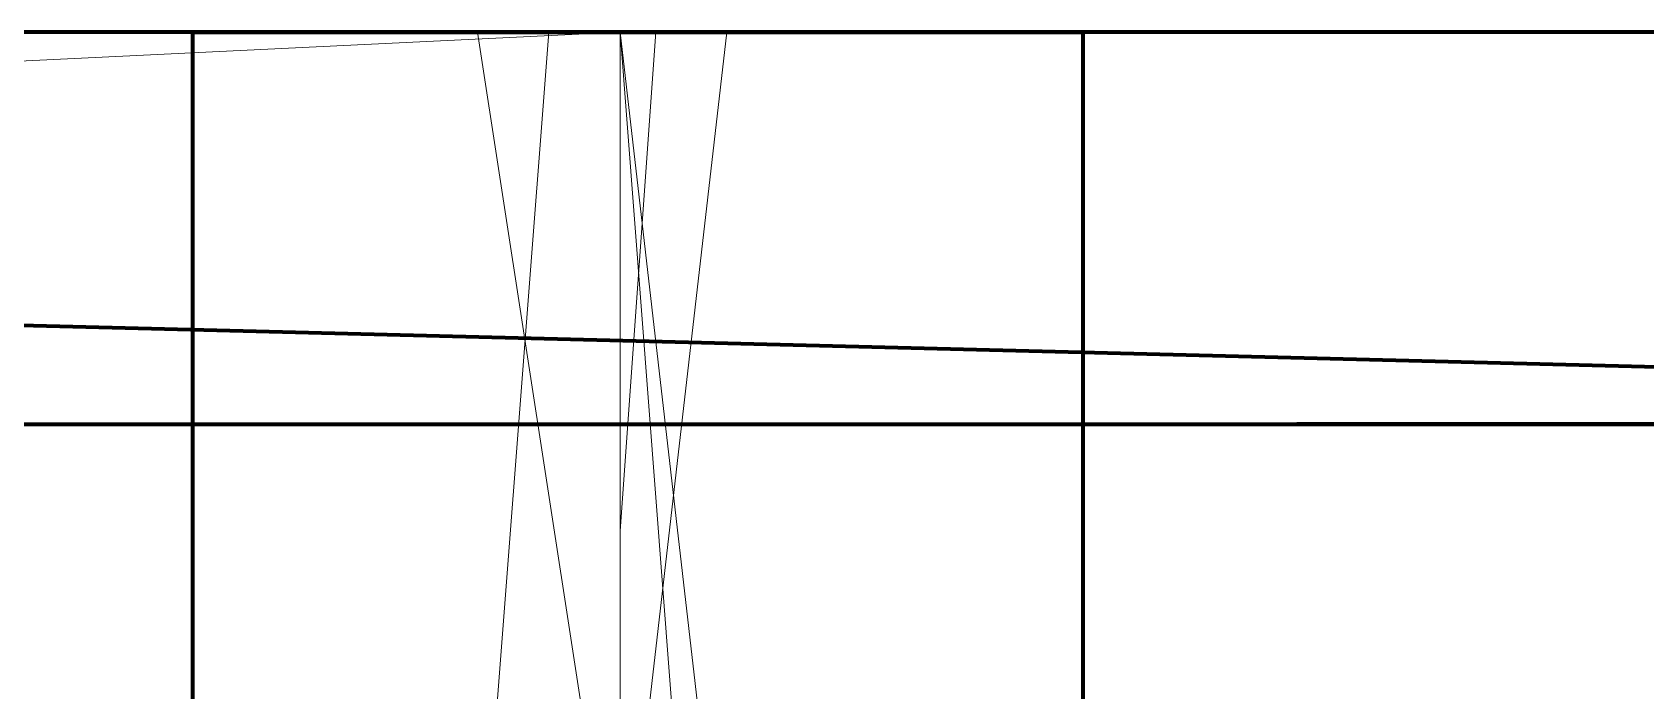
# Model space of a CAD drawing. Extents: x 0 to 1153, y 0 to 816.
# Drawn here: x 640.8579 to 641.3372, y 394.3193 to 394.5149 of the extents above; entities that cross this region are included whole.
import ezdxf

# ---------------------------------------------------------------- set-up
doc = ezdxf.new("R2010")
doc.units = 0
doc.header["$MEASUREMENT"] = 0
doc.layers.add('Hatch', color=7, linetype='Continuous')

msp = doc.modelspace()

# ---------------------------------------------------------------- linework, layer by layer
at = {"layer": 'Hatch', "color": 3, "linetype": 'Continuous', "lineweight": 211}
for points in [[(642.09083, 394.51489), (639.98475, 394.51489)], [(642.09083, 394.51489), (641.0325, 394.51489), (639.98475, 394.51489)], [(640.38692, 392.77927), (640.38692, 394.39848), (642.00617, 394.39848), (640.34454, 394.44081), (640.48212, 394.39848), (640.64092, 394.35614), (640.82083, 394.31381), (641.01129, 394.27148), (641.19121, 394.23977), (641.45579, 394.19744), (641.45579, 394.19744), (641.223, 394.1551), (641.01129, 394.11277), (640.82083, 394.08098), (640.64092, 394.03864), (640.48212, 393.99631), (640.34454, 393.95398), (640.21754, 393.92223), (640.10117, 393.87994), (640.10117, 393.87994), (640.10117, 394.51489), (640.21754, 394.47256), (640.38692, 394.39848), (640.38692, 392.77927)], [(640.9055, 393.87994), (641.17008, 393.87994), (641.17008, 394.1551), (641.17008, 394.23977), (641.17008, 394.51489), (640.9055, 394.51489), (640.9055, 394.23977), (640.9055, 394.1551), (640.9055, 393.87994), (641.0325, 393.87994), (642.09083, 393.87994)], [(640.9055, 394.51489), (641.0325, 394.51489), (641.17008, 394.51489)], [(641.23354, 393.99631), (641.45579, 394.03864), (641.45579, 394.39848), (641.23354, 394.39848)]]:
    msp.add_lwpolyline(points, dxfattribs=at)
at = {"layer": 'Hatch', "color": 3, "linetype": 'Continuous', "lineweight": 0}
for points in [[(640.10117, 394.51489), (641.0325, 394.51489), (640.09054, 394.51489), (641.0325, 394.51489), (640.09054, 394.51489), (641.0325, 394.51489), (640.02708, 394.51489), (641.0325, 394.51489), (640.02708, 394.51489), (641.0325, 394.51489), (640.02708, 394.51489), (641.0325, 394.51489), (639.99529, 394.51489), (641.0325, 394.51489), (639.99529, 394.51489), (641.0325, 394.51489), (639.99529, 394.51489), (641.0325, 394.51489), (639.99529, 394.51489), (641.0325, 394.51489), (640.02708, 394.51489), (641.0325, 394.51489), (639.99529, 394.51489), (641.0325, 394.51489), (639.99529, 394.51489), (641.0325, 394.51489), (640.09054, 394.51489)], [(639.99529, 394.51489), (641.0325, 394.51489), (640.19642, 394.51489), (641.0325, 394.51489), (640.09054, 394.51489), (641.0325, 394.51489), (640.19642, 394.51489)], [(641.78392, 394.51489), (641.0325, 394.51489), (641.91092, 394.51489), (641.0325, 394.51489), (642.00617, 394.51489), (641.0325, 394.51489), (640.10117, 394.51489), (640.15408, 394.47256), (640.21754, 394.47256), (640.34454, 394.44081), (640.48212, 394.39848), (640.6515, 394.35614), (640.82083, 394.31381), (641.01129, 394.27148), (641.223, 394.23977), (641.45579, 394.19744), (641.49812, 394.25031), (640.56679, 394.25031), (640.39746, 394.23977), (640.25987, 394.23977), (640.10117, 394.27148), (640.05883, 394.1551), (642.01675, 394.1551)], [(640.32342, 394.51489), (641.0325, 394.51489), (640.09054, 394.51489), (641.0325, 394.51489), (640.48212, 394.51489), (641.0325, 394.51489), (640.66204, 394.51489)], [(641.78392, 394.51489), (641.0325, 394.51489), (641.62512, 394.51489), (641.0325, 394.51489), (640.15408, 394.47256), (640.09054, 394.44081), (640.37633, 394.39848), (640.48212, 394.39848), (640.37633, 394.39848), (640.48212, 394.39848), (640.37633, 394.39848), (640.09054, 394.44081), (640.15408, 394.47256), (640.09054, 394.51489), (640.10117, 393.87994), (642.00617, 393.87994)], [(640.19642, 394.51489), (641.0325, 394.51489), (640.19642, 394.51489), (641.0325, 394.51489), (640.19642, 394.51489), (641.0325, 394.51489), (641.0325, 394.23977), (641.24417, 394.23977), (641.0325, 394.23977), (641.24417, 394.23977), (641.43467, 394.23977), (641.0325, 394.23977), (641.43467, 394.23977), (641.0325, 394.23977), (641.24417, 394.25031), (641.43467, 394.23977), (640.63033, 394.23977), (641.43467, 394.23977), (640.45042, 394.23977), (641.43467, 394.23977)], [(641.0325, 394.25031), (641.0325, 394.51489), (641.0325, 394.25031), (641.0325, 394.51489), (640.84196, 394.51489), (641.0325, 394.51489), (640.84196, 394.51489), (641.0325, 394.51489), (640.66204, 394.51489), (641.0325, 394.51489), (640.66204, 394.51489), (641.0325, 394.51489), (640.48212, 394.51489), (641.0325, 394.51489), (640.48212, 394.51489), (641.0325, 394.51489), (640.48212, 394.51489), (641.0325, 394.51489), (640.32342, 394.51489), (641.0325, 394.51489), (640.32342, 394.51489), (641.0325, 394.51489), (640.32342, 394.51489), (641.0325, 394.51489), (641.0325, 394.23977)], [(640.48212, 394.51489), (641.0325, 394.51489), (640.32342, 394.51489), (641.0325, 394.51489), (640.66204, 394.51489), (641.0325, 394.51489), (640.32342, 394.51489), (641.0325, 394.51489), (640.84196, 394.51489), (641.0325, 394.51489), (640.84196, 394.51489), (641.0325, 394.51489), (640.84196, 394.51489)], [(640.66204, 394.51489), (641.0325, 394.51489), (641.0325, 394.36677), (641.04308, 394.51489), (641.24417, 394.51489), (641.0325, 394.51489), (641.24417, 394.51489), (641.43467, 394.51489), (641.0325, 394.51489), (641.43467, 394.51489), (641.62512, 394.51489), (641.0325, 394.51489), (641.62512, 394.51489), (641.78392, 394.51489), (641.0325, 394.51489), (641.78392, 394.51489)], [(640.84196, 394.51489), (641.0325, 394.51489), (641.24417, 394.51489), (641.0325, 394.51489), (641.43467, 394.51489), (641.0325, 394.51489), (640.66204, 394.51489), (641.0325, 394.51489), (640.96896, 394.51489), (641.0325, 394.51489), (640.9055, 394.51489), (641.0325, 394.51489), (640.9055, 394.51489)], [(641.0325, 394.23977), (641.06425, 394.51489), (641.12775, 394.51489), (641.0325, 394.51489), (641.14887, 394.51489), (641.0325, 394.51489), (641.14887, 394.51489), (641.0325, 394.51489), (641.1595, 394.51489), (641.0325, 394.51489), (641.1595, 394.51489), (641.0325, 394.51489), (641.17008, 394.51489), (641.0325, 394.51489), (641.17008, 394.51489), (641.0325, 394.51489), (641.1595, 394.51489), (641.0325, 394.51489), (641.17008, 394.51489), (641.0325, 394.51489), (641.17008, 394.51489), (641.0325, 394.51489), (641.1595, 394.51489), (641.0325, 394.51489), (641.1595, 394.51489), (641.0325, 394.51489), (641.1595, 394.51489), (641.0325, 394.51489), (641.1595, 394.51489), (641.0325, 394.51489), (641.1595, 394.51489), (641.0325, 394.51489), (641.14887, 394.51489), (641.0325, 394.51489), (641.14887, 394.51489), (641.0325, 394.51489), (641.12775, 394.51489), (641.0325, 394.51489), (641.12775, 394.51489), (641.0325, 394.51489), (641.12775, 394.51489), (641.0325, 394.51489), (641.10654, 394.51489), (641.0325, 394.51489), (641.10654, 394.51489), (641.0325, 394.51489), (641.08542, 394.51489), (641.0325, 394.51489), (641.08542, 394.51489), (641.0325, 394.51489), (641.08542, 394.51489), (641.0325, 394.51489), (641.0325, 394.23977), (640.99017, 394.51489), (640.92662, 394.51489), (641.0325, 394.51489), (640.92662, 394.51489), (641.0325, 394.51489), (640.92662, 394.51489), (641.0325, 394.51489), (640.91608, 394.51489), (641.0325, 394.51489), (640.91608, 394.51489), (641.0325, 394.51489), (640.9055, 394.51489), (641.0325, 394.51489), (640.9055, 394.51489), (641.0325, 394.51489), (640.9055, 394.51489), (641.0325, 394.51489), (640.9055, 394.51489), (641.0325, 394.51489), (640.9055, 394.51489), (641.0325, 394.51489), (640.91608, 394.51489), (641.0325, 394.51489), (640.9055, 394.51489), (641.0325, 394.51489), (640.9055, 394.51489), (641.0325, 394.51489), (640.92662, 394.51489), (641.0325, 394.51489), (640.91608, 394.51489), (641.0325, 394.51489), (640.94783, 394.51489), (641.0325, 394.51489), (640.91608, 394.51489), (641.0325, 394.51489), (640.96896, 394.51489), (641.0325, 394.51489), (640.94783, 394.51489), (641.0325, 394.51489), (640.96896, 394.51489), (641.0325, 394.51489), (640.94783, 394.51489), (641.01129, 394.51489), (640.99017, 394.23977)], [(641.06425, 394.23977), (641.0325, 394.51489), (641.05362, 394.23977)], [(641.91092, 394.51489), (641.0325, 394.51489), (641.91092, 394.51489)], [(642.00617, 394.51489), (641.0325, 394.51489), (642.06962, 394.51489)], [(642.00617, 394.51489), (641.0325, 394.51489), (642.09083, 394.51489), (641.0325, 394.51489), (642.09083, 394.51489), (641.0325, 394.51489), (642.06962, 394.51489), (641.0325, 394.51489), (642.09083, 394.51489), (641.0325, 394.51489), (642.09083, 394.51489), (641.0325, 394.51489), (642.06962, 394.51489), (641.0325, 394.51489), (642.06962, 394.51489), (641.0325, 394.51489), (642.06962, 394.51489), (641.0325, 394.51489), (642.00617, 394.51489), (641.0325, 394.51489), (642.00617, 394.51489), (641.0325, 394.51489), (642.00617, 394.51489), (641.0325, 394.51489), (641.91092, 394.51489), (641.0325, 394.51489), (641.91092, 394.51489), (641.0325, 394.51489), (641.91092, 394.51489), (641.0325, 394.51489), (641.78392, 394.51489), (641.0325, 394.51489), (641.78392, 394.51489), (641.0325, 394.51489), (641.78392, 394.51489), (641.0325, 394.51489), (641.62512, 394.51489), (641.0325, 394.51489), (641.62512, 394.51489), (641.0325, 394.51489), (641.62512, 394.51489), (641.0325, 394.51489), (641.43467, 394.51489), (641.0325, 394.51489), (641.43467, 394.51489), (641.0325, 394.51489), (641.43467, 394.51489), (641.0325, 394.51489), (641.24417, 394.51489), (641.0325, 394.51489), (641.24417, 394.51489), (641.0325, 394.51489), (641.0325, 394.36677), (641.0325, 394.23977)], [(641.08542, 394.51489), (641.0325, 394.51489), (641.08542, 394.51489), (641.0325, 394.51489), (641.08542, 394.51489), (641.0325, 394.51489), (641.08542, 394.51489), (641.0325, 394.51489), (641.14887, 394.51489), (641.0325, 394.51489)], [(641.0325, 394.25031), (641.0325, 394.36677), (641.0325, 394.23977)]]:
    msp.add_lwpolyline(points, dxfattribs=at)

doc.saveas('drawing.dxf')
